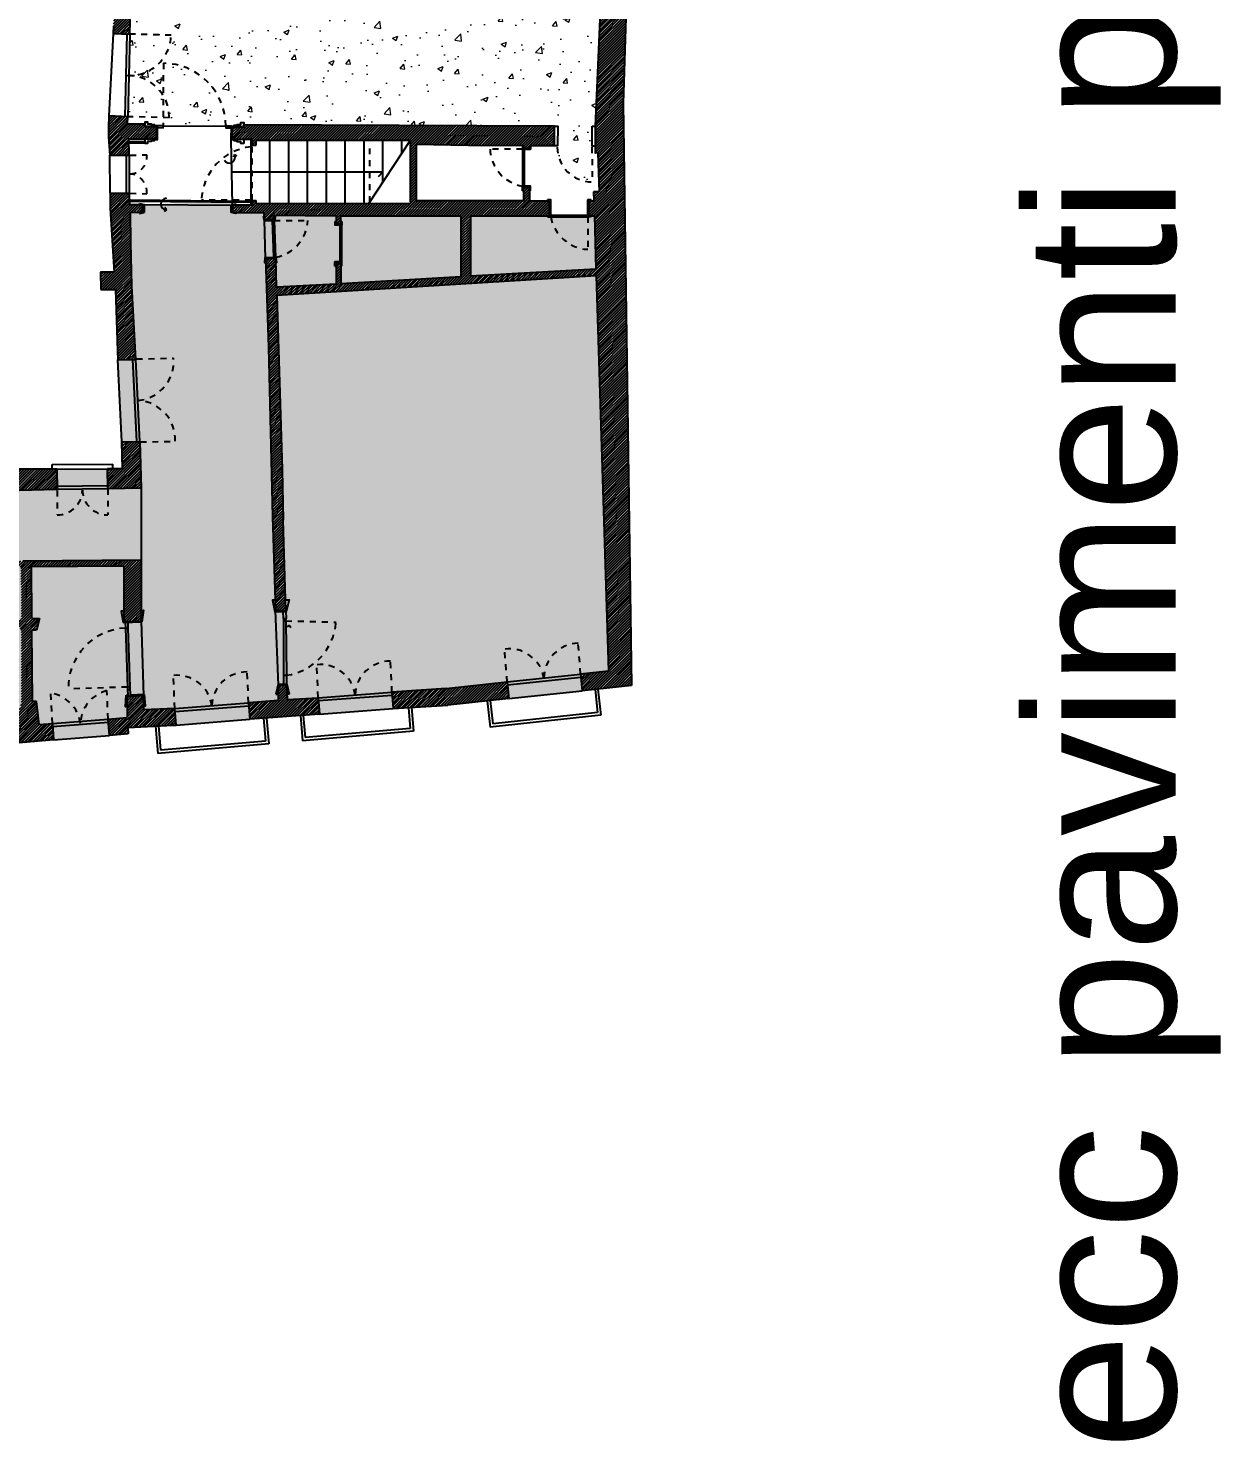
# Model space of a CAD drawing. Header units: millimetres. Extents: x -69 to 235, y 2 to 992.
# Drawn here: x 116.34 to 136.34, y 391.08 to 414.77 of the extents above; entities that cross this region are included whole.
import ezdxf

# ---------------------------------------------------------------- set-up
doc = ezdxf.new("R2010")
doc.units = ezdxf.units.MM
doc.header["$LTSCALE"] = 0.01
doc.linetypes.add('HIDDEN2', pattern=[4.7625, 3.175, -1.5875])
for name, color, linetype in [('ob_A_CONTROPARETI', 10, 'Continuous'), ('ob_A_linea_proiezione', 251, 'HIDDEN2'), ('ob_A_linea_v2', 251, 'Continuous'), ('ob_A_muro', 1, 'Continuous'), ('ob_A_muro_r', 252, 'Continuous'), ('ob_A_serramento_vetro', 253, 'Continuous'), ('ob_A_simboli', 252, 'Continuous'), ('ob_grafica rossa', 12, 'Continuous'), ('ob_retino chiaro', 254, 'Continuous'), ('ob_serramento_s', 3, 'Continuous')]:
    doc.layers.add(name, color=color, linetype=linetype)
doc.layers.add('ob_A_pav terrazzo', color=252, linetype='Continuous', lineweight=13)
doc.styles.add('Testo L', font='arial.ttf', dxfattribs={"height": 2.5})
pattern_1 = [(45, (0, -80), (-0.0224506403, 0.0224506403), [])]

msp = doc.modelspace()

# ---------------------------------------------------------------- hatches: boundary and pattern name
at = {"layer": 'ob_A_muro_r'}
h = msp.add_hatch(dxfattribs=at)
h.set_pattern_fill('ANSI31', color=256, scale=0.01)
h.set_pattern_definition(pattern_1)
h.paths.add_polyline_path([(124.9538, 427.6092), (123.8643, 427.6332), (123.0214, 427.6614), (123.0118, 427.3722), (123.8568, 427.348), (124.9442, 427.3245)])
h.paths.add_polyline_path([(126.7168, 427.5877), (126.3221, 427.5789), (125.9499, 427.5872), (125.9404, 427.302), (126.3403, 427.2931), (126.0825, 420.7185), (121.4338, 420.7469), (121.437, 420.9144), (121.337, 420.9163), (121.3338, 420.7483), (119.7223, 420.7574), (119.7207, 420.4824), (126.1703, 420.443), (125.8535, 413.1298), (125.8516, 412.6808), (125.8889, 412.6818), (125.915, 412.0318), (125.8197, 412.0296), (125.8245, 411.8768), (125.7786, 411.8769), (125.7403, 411.8769), (125.7403, 411.7574), (125.7403, 411.6277), (125.7786, 411.6277), (125.8357, 411.6277), (125.8587, 410.7354), (123.7543, 410.614), (123.7543, 411.6277), (125.081, 411.6277), (125.081, 411.8768), (125.0442, 411.8768), (124.7442, 411.8768), (124.7442, 412.0492), (124.7442, 412.1047), (124.6442, 412.1047), (124.6442, 412.0492), (124.6442, 411.8768), (122.8442, 411.8768), (122.8442, 412.8268), (123.7233, 412.8055), (124.6442, 412.801), (124.6442, 412.7637), (124.7442, 412.7637), (124.7442, 412.801), (125.1621, 412.7994), (125.1635, 413.1328), (119.9536, 413.1555), (119.9534, 413.1205), (119.7534, 413.1214), (119.7524, 412.9114), (119.9524, 412.9105), (120.0925, 412.9099), (120.0925, 412.8155), (120.1606, 412.8155), (120.1606, 412.893), (122.7442, 412.893), (122.7442, 411.8274), (120.1606, 411.8344), (120.1606, 411.884), (120.0925, 411.884), (120.0925, 411.8101), (119.7653, 411.8101), (119.7653, 411.6847), (120.2901, 411.6755), (120.3002, 411.5621), (120.4578, 411.5699), (120.4571, 411.6363), (121.4993, 411.6277), (121.4993, 411.5527), (121.4993, 411.4972), (121.5798, 411.4972), (121.5798, 411.6277), (123.5943, 411.6277), (123.5943, 410.6048), (121.5798, 410.4886), (121.5798, 410.7827), (121.5798, 410.8382), (121.4993, 410.8382), (121.4993, 410.4842), (120.5021, 410.43), (120.4881, 410.9132), (120.3175, 410.9077), (120.3671, 409.4234), (120.4341, 406.5777), (120.4848, 405.0079), (120.6567, 405.0075), (120.6143, 406.5212), (120.5953, 407.3761), (120.5075, 410.2996), (125.8631, 410.6272), (126.0702, 403.9897), (125.6025, 403.9405), (125.6307, 403.6617), (126.4555, 403.7487), (126.3186, 413.5111)])
h = msp.add_hatch(dxfattribs=at)
h.set_pattern_fill('ANSI31', color=256, scale=0.01)
h.set_pattern_definition(pattern_1)
h.paths.add_polyline_path([(118.1471, 418.9467), (117.8216, 418.9513), (117.7936, 417.1317), (117.769, 414.8153), (117.7628, 414.687), (118.0411, 414.6743)])
h.paths.add_polyline_path([(115.6863, 419.6066), (115.6165, 419.6078), (115.6152, 419.5203), (115.6854, 419.5203)])
h.paths.add_polyline_path([(114.5573, 419.621), (114.4916, 419.6218), (114.4911, 419.5344), (114.5578, 419.5344)])
h.paths.add_polyline_path([(113.4595, 419.727), (113.3608, 419.727), (113.3588, 419.5706), (113.3585, 419.5543), (113.4596, 419.555), (113.4604, 419.5715)])
h.paths.add_polyline_path([(112.3509, 419.6932), (112.2263, 419.6988), (112.149, 419.5551), (112.1772, 419.5169), (112.277, 419.4511), (112.3393, 419.5251), (112.3509, 419.5916)])
h = msp.add_hatch(dxfattribs=at)
h.set_pattern_fill('ANSI31', color=256, scale=0.01)
h.set_pattern_definition(pattern_1)
h.paths.add_polyline_path([(118.0067, 413.2903), (117.6906, 413.3054), (117.6809, 413.1175), (117.6847, 412.9477), (117.7061, 412.6446), (118.0304, 412.6446), (118.0234, 412.9189), (118.4924, 412.9169), (118.4924, 413.1269), (118.2934, 413.1277), (118.2936, 413.1627), (118.0036, 413.164)])
h = msp.add_hatch(dxfattribs=at)
h.set_pattern_fill('ANSI31', color=256, scale=0.01)
h.set_pattern_definition(pattern_1)
h.paths.add_polyline_path([(118.0559, 411.1788), (118.0525, 411.6872), (118.255, 411.6845), (118.255, 411.8101), (118.0358, 411.8101), (118.0312, 412.0052), (117.7092, 412.0052), (117.7104, 411.7483), (117.7776, 410.6817), (117.5504, 410.6817), (117.5532, 410.3914), (117.7998, 410.3914), (117.8351, 409.3639), (117.8411, 409.212), (118.1389, 409.2181), (118.0761, 410.4559)])
h.paths.add_polyline_path([(118.2085, 407.8427), (117.9064, 407.8383), (117.9189, 407.3832), (117.6675, 407.3826), (117.673, 407.0504), (118.2325, 407.0598)])
h.paths.add_polyline_path([(116.7409, 403.113), (116.5186, 403.0949), (116.474, 403.4847), (116.4091, 403.4847), (116.3988, 404.6811), (116.474, 404.6811), (116.5249, 404.8759), (116.3976, 404.877), (116.3904, 405.7447), (117.9394, 405.7561), (117.9393, 404.8263), (118.2318, 404.8379), (118.2318, 405.8579), (116.2455, 405.8425), (114.427, 405.7924), (114.4314, 405.6949), (116.2202, 405.7427), (116.2217, 404.8587), (116.1503, 404.8597), (116.223, 404.6565), (116.223, 403.4421), (116.1503, 403.2388), (116.1824, 403.2393), (116.1824, 403.0675), (114.5026, 402.9303), (114.5251, 402.6542), (116.7604, 402.8368)])
h.paths.add_polyline_path([(118.7967, 403.3649), (118.2774, 403.3413), (118.2702, 403.5789), (117.9918, 403.5678), (117.9972, 403.2157), (117.678, 403.1874), (117.6973, 402.9133), (118.0119, 402.939), (118.0061, 403.0487), (118.7737, 403.0835), (118.8164, 403.0868)])
h.paths.add_polyline_path([(121.2016, 403.5465), (120.678, 403.5171), (120.6713, 403.7547), (120.5318, 403.7547), (120.5362, 403.4979), (120.0329, 403.4598), (120.0524, 403.1835), (121.2213, 403.2679)])
h.paths.add_polyline_path([(124.3978, 403.5315), (124.3697, 403.8097), (123.3482, 403.7022), (122.4377, 403.6412), (122.4573, 403.3646), (123.3727, 403.4232)])
h.paths.add_polyline_path([(116.8179, 407.3804), (115.7902, 407.3778), (114.2798, 407.3139), (114.3045, 406.9746), (114.875, 406.9881), (116.3902, 407.0289), (116.8237, 407.0362)])
h.paths.add_polyline_path([(113.095, 407.2638), (112.9997, 407.2598), (111.4208, 407.2198), (111.4064, 407.6534), (110.9863, 407.6474), (111.0009, 407.2091), (110.7621, 407.2031), (110.2181, 407.1814), (110.2191, 406.9218), (110.6484, 406.8974), (112.3155, 406.9261), (113.1041, 406.9451)])
h.paths.add_polyline_path([(113.1971, 405.6619), (113.196, 405.7641), (110.6898, 405.6894), (110.2612, 405.6926), (110.259, 405.6011), (110.6413, 405.587), (110.6917, 404.4013), (110.7748, 402.4866), (112.1319, 402.6074), (112.1346, 402.4525), (112.4114, 402.4525), (112.4114, 402.4692), (113.4415, 402.5657), (113.5285, 402.5728), (113.5032, 402.8492), (110.8796, 402.6171), (110.7442, 405.5963)])
h.paths.add_polyline_path([(110.4849, 401.3234), (110.3775, 401.3234), (110.3775, 401.5866), (112.1453, 401.5874), (112.1443, 401.663), (112.4136, 401.663), (112.4145, 401.3242), (110.485, 401.3234, -0.0001115)])
h.paths.add_polyline_path([(108.9548, 401.5866), (108.2019, 401.5866), (108.2187, 402.8323), (107.8839, 402.8325), (107.8903, 402.4489), (107.8776, 401.7539), (107.7568, 401.748), (107.7792, 401.2886), (108.2083, 401.3096), (108.9575, 401.3096)])
h.paths.add_polyline_path([(108.1409, 406.9414), (108.9754, 406.9163), (108.9798, 407.2221), (108.105, 407.2372), (106.9715, 407.2162), (105.6401, 407.1912), (104.6036, 407.1666), (104.2714, 407.16), (104.2739, 406.8158), (104.4702, 406.8205), (105.4363, 406.8458), (107.7807, 406.9481), (107.8471, 404.7991), (107.8675, 404.1149), (108.2207, 404.1149), (108.1747, 405.6319), (108.9318, 405.6224), (109.1205, 405.6185), (109.1226, 405.7189), (108.173, 405.732)])
h.paths.add_polyline_path([(103.0177, 407.135), (102.9918, 407.1345), (101.3023, 407.1045), (100.6348, 407.0906), (100.646, 406.7318), (102.4033, 406.7701), (103.0202, 406.7852)])
h.paths.add_polyline_path([(102.7426, 401.6114), (100.7449, 401.6182), (100.7497, 401.157), (101.0136, 401.1569), (101.014, 400.9347), (101.864, 400.9362), (101.8636, 401.1565), (102.7474, 401.1562)])
h.paths.add_polyline_path([(101.7632, 401.386), (101.7638, 401.036), (101.1138, 401.0349), (101.1132, 401.3849)], flags=16)
h.paths.add_polyline_path([(106.4083, 401.683), (104.0926, 401.6228), (104.0974, 401.1631), (105.261, 401.1964), (105.261, 401.0498), (105.7172, 401.0582), (105.7161, 401.2094), (106.4305, 401.2299)])
h.paths.add_polyline_path([(105.2994, 401.3133), (105.6779, 401.3215), (105.676, 401.1039), (105.3007, 401.099)], flags=16)
h.paths.add_polyline_path([(99.395, 401.6049), (99.3136, 401.6042), (99.3002, 402.0875), (98.9535, 402.0878), (98.9699, 401.5557), (97.9196, 401.5372), (97.9311, 401.1115), (99.3997, 401.1501)])
h.paths.add_polyline_path([(99.2077, 406.7294), (99.3844, 406.7466), (99.3784, 407.0645), (98.7188, 407.0507), (98.7078, 407.7071), (98.5578, 407.7047), (98.5324, 407.0385), (97.4806, 406.9909), (94.8903, 406.9323), (91.8689, 406.8848), (91.4434, 406.8726), (91.4455, 406.5718), (92.0837, 406.5546), (94.5652, 406.6217), (96.4038, 406.6542), (96.4751, 403.3512), (96.5883, 403.3512), (96.5836, 403.6139), (97.9695, 403.6391), (97.9692, 403.7384), (97.8917, 403.737), (97.8867, 403.9682), (97.7876, 403.9679), (97.7917, 403.7352), (96.5819, 403.7139), (96.5638, 404.7387), (97.7754, 404.7601), (97.7808, 404.6008), (97.8794, 404.6029), (97.8736, 404.7619), (97.9497, 404.7632), (97.9494, 404.8632), (96.562, 404.8387), (96.53, 406.6565), (98.8449, 406.6974), (98.8783, 404.764), (98.8991, 403.5631), (99.265, 403.5632)])
at = {"layer": 'ob_A_pav terrazzo'}
h = msp.add_hatch(dxfattribs=at)
h.set_pattern_fill('AR-CONC', color=256, scale=0.005)
h.paths.add_polyline_path([(126.1703, 420.443), (119.9207, 420.4812), (119.9202, 420.4112), (119.8702, 420.4115), (119.8704, 420.4415), (119.8104, 420.4418), (119.7605, 420.4571), (119.7606, 420.4721), (119.7106, 420.4724, -0.3492275), (118.7577, 419.2895, -0.134887), (118.8471, 418.9294), (118.1471, 418.9467), (118.0411, 414.6743), (118.7331, 414.6571, -0.4142136), (118.0239, 413.9823, -0.2571223), (118.6007, 413.6458), (118.6031, 414.1864, -0.4116659), (119.6485, 413.141), (119.6485, 413.1319), (119.7435, 413.1314), (119.7935, 413.1312), (119.7935, 413.1462), (119.8435, 413.146), (119.8436, 413.161), (119.9036, 413.1607), (119.9037, 413.1907), (119.9537, 413.1905), (119.9536, 413.1555), (125.1635, 413.1328), (125.2185, 413.1326), (125.2171, 412.7991), (125.2086, 412.7992, 0.4184524), (125.7967, 412.1964), (125.792, 412.7966), (125.7971, 412.7966), (125.7985, 413.1301), (125.8535, 413.1298)])
h.paths.add_polyline_path([(119.7106, 420.4724), (118.4906, 420.4799), (118.4898, 420.3391), (118.8819, 420.3294, -0.2812787), (118.486, 419.716), (118.485, 419.5601, -0.1398454), (118.7577, 419.2895, 0.3492275)], flags=17)
h.paths.add_polyline_path([(118.7577, 419.2895, -0.0567735), (118.4832, 419.2599), (118.485, 419.5601, 0.1202516), (118.1645, 419.6468), (118.1471, 418.9467), (118.8471, 418.9294, 0.134887)], flags=17)
h.paths.add_polyline_path([(118.4898, 420.3391), (118.1819, 420.3468), (118.1645, 419.6468, 0.1190629), (118.486, 419.716)], flags=17)
h.paths.add_polyline_path([(118.6031, 414.1864), (118.6007, 413.6458, -0.1419709), (118.6987, 413.2731), (118.5991, 413.2756), (118.5985, 413.1364), (119.6485, 413.1319), (119.6485, 413.141, 0.4116659)], flags=17)
h.paths.add_polyline_path([(118.6007, 413.6458, 0.2571223), (118.0239, 413.9823), (118.0067, 413.2903), (118.5991, 413.2756)])
h.paths.add_polyline_path([(118.7331, 414.6571), (118.0411, 414.6743), (118.0239, 413.9823, 0.4142136)], flags=17)
at = {"layer": 'ob_retino chiaro'}
h = msp.add_hatch(color=254, dxfattribs=at)
h.dxf.hatch_style = 1
h.paths.add_polyline_path([(110.6318, 414.2181), (110.3588, 414.2184), (110.3588, 414.1783), (110.1891, 414.2187), (110.1891, 414.4104), (108.9338, 414.4104), (108.9338, 414.2202), (108.7641, 414.1783), (108.7641, 414.2204), (107.9058, 414.2215), (107.1368, 414.2263), (106.3943, 414.249), (106.3844, 414.2271), (106.205, 414.2277), (106.2047, 414.1111), (105.8721, 414.1111), (105.8721, 414.3058), (105.6965, 414.3022), (105.6919, 414.517), (105.6928, 414.7323), (103.9463, 414.6823), (103.9509, 414.4962), (103.9545, 414.2967), (103.7745, 414.2962), (103.7745, 414.2596), (103.7745, 414.1111), (103.4419, 414.1111), (103.4415, 414.2277), (103.2622, 414.2271), (103.2436, 414.2681), (100.5921, 414.3077), (100.5931, 414.7088), (99.3201, 414.72), (99.3165, 414.3088), (98.7182, 414.3102), (98.7182, 413.6118), (98.5172, 413.6108), (98.5199, 412.3467), (98.6845, 412.3493), (98.7067, 408.9884), (98.5449, 408.9887), (98.5578, 407.7047), (98.7078, 407.7071), (98.7188, 407.0507), (99.3784, 407.0645), (100.6348, 407.0906), (101.3023, 407.1045), (102.9918, 407.1345), (103.0177, 407.135), (104.2714, 407.16), (104.6036, 407.1666), (105.6401, 407.1912), (106.9715, 407.2162), (108.105, 407.2372), (108.9798, 407.2221), (110.2181, 407.1814), (110.7641, 407.2032)])
h.paths.add_polyline_path([(118.2325, 407.0598), (117.673, 407.0504), (117.6675, 407.3826), (116.8179, 407.3804), (116.8237, 407.0362), (116.3902, 407.0289), (114.875, 406.9881), (114.3045, 406.9746), (114.2798, 407.3139), (113.095, 407.2638), (113.1041, 406.9451), (112.3155, 406.9261), (110.6484, 406.8974), (110.2191, 406.9218), (110.2181, 407.1814), (108.9798, 407.2221), (108.9754, 406.9163), (108.1409, 406.9414), (108.173, 405.732), (109.1226, 405.7189), (110.2612, 405.6926), (110.6898, 405.6894), (113.196, 405.7641), (114.427, 405.7924), (116.2455, 405.8425), (118.2318, 405.8579)])
h.paths.add_polyline_path([(125.6025, 403.9405), (124.3697, 403.8097), (124.3978, 403.5315), (125.6307, 403.6617)])
h.paths.add_polyline_path([(122.4377, 403.6412), (121.2016, 403.5465), (121.2213, 403.2679), (122.4573, 403.3646)])
h.paths.add_polyline_path([(120.0329, 403.4598), (118.7967, 403.3649), (118.8164, 403.0868), (120.0524, 403.1835)])
h.paths.add_polyline_path([(114.5026, 402.9309), (113.5032, 402.8492), (113.5285, 402.5728), (114.5251, 402.6542)])
h.paths.add_polyline_path([(117.678, 403.1874), (116.7409, 403.113), (116.7604, 402.8368), (117.6973, 402.9133)])
h.paths.add_polyline_path([(110.3775, 401.5866), (108.9548, 401.5866), (108.9575, 401.3095), (110.3775, 401.3234)])
h.paths.add_polyline_path([(112.4114, 402.4525), (112.1346, 402.4525), (112.1443, 401.663), (112.4136, 401.663)])
h.paths.add_polyline_path([(108.2207, 404.1149), (107.8675, 404.1149), (107.8839, 402.8325), (108.2187, 402.8323)])
h.paths.add_polyline_path([(107.7567, 401.7489), (106.4083, 401.683), (106.4305, 401.2299), (107.7792, 401.2886)])
h.paths.add_polyline_path([(104.0926, 401.6228), (102.7426, 401.6114), (102.7474, 401.1562), (104.0974, 401.1631)])
h.paths.add_polyline_path([(97.9196, 401.5363), (96.7298, 401.5157), (96.7415, 401.0802), (97.9311, 401.1115)])
h.paths.add_polyline_path([(100.7449, 401.6189), (99.395, 401.6049), (99.3997, 401.1501), (100.7497, 401.157)])
h.paths.add_polyline_path([(90.6729, 401.3561), (89.5236, 401.3415), (89.5343, 400.8905), (90.6832, 400.9207)])
h.paths.add_polyline_path([(89.4879, 402.4684), (89.0431, 402.4707), (89.0645, 401.335), (89.5236, 401.3415)])
h.paths.add_polyline_path([(89.4032, 405.6193), (88.9478, 405.6032), (88.9853, 404.4688), (89.44, 404.4859)])
h.paths.add_polyline_path([(104.2714, 407.16), (103.0177, 407.135), (103.0202, 406.7852), (104.2739, 406.8158)])
h = msp.add_hatch(color=254, dxfattribs=at)
h.dxf.hatch_style = 1
h.paths.add_polyline_path([(120.3671, 409.4234), (120.3175, 410.9077), (120.3002, 411.5621), (120.2901, 411.6755), (119.7653, 411.6847), (119.7653, 411.8638), (118.255, 411.8189), (118.255, 411.6845), (118.0525, 411.6872), (118.0559, 411.1788), (118.0761, 410.4559), (118.1389, 409.2181), (117.8411, 409.212), (117.9064, 407.8383), (118.2085, 407.8427), (118.2325, 407.0598), (118.2318, 405.8579), (118.2318, 404.8379), (118.2702, 403.5789), (118.2774, 403.3413), (118.7967, 403.3649), (120.0329, 403.4598), (120.5362, 403.4979), (120.5318, 403.7547), (120.4848, 405.0079), (120.4341, 406.5777)])
h.paths.add_polyline_path([(125.8631, 410.6272), (120.5075, 410.2996), (120.5953, 407.3761), (120.6143, 406.5212), (120.6567, 405.0075), (120.4848, 405.0079), (120.5318, 403.7547), (120.6713, 403.7547), (120.678, 403.5171), (121.2016, 403.5465), (122.4377, 403.6412), (123.3482, 403.7022), (124.3697, 403.8097), (125.6025, 403.9405), (126.0702, 403.9897)])
h.paths.add_polyline_path([(123.5943, 411.6277), (121.5798, 411.6277), (121.5798, 411.4972), (121.4993, 411.4972), (121.4993, 411.5345), (121.4993, 411.6277), (120.4571, 411.6363), (120.4578, 411.5699), (120.3002, 411.5621), (120.3175, 410.9077), (120.4881, 410.9132), (120.5021, 410.43), (121.4993, 410.4842), (121.4993, 410.8382), (121.5798, 410.8382), (121.5798, 410.7827), (121.5798, 410.4886), (123.5943, 410.6048)])
h.paths.add_polyline_path([(125.8357, 411.6277), (123.7543, 411.6277), (123.7543, 410.614), (125.8587, 410.7354)])
h = msp.add_hatch(color=254, dxfattribs=at)
h.dxf.hatch_style = 1
h.paths.add_polyline_path([(110.6917, 404.4013), (110.6413, 405.587), (110.259, 405.6011), (110.2612, 405.6926), (109.1226, 405.7189), (109.1205, 405.6185), (108.9318, 405.6224), (108.1747, 405.6319), (108.2207, 404.1149), (108.2187, 402.8323), (108.2019, 401.5866), (108.9548, 401.5866), (110.3775, 401.5866), (112.1453, 401.5874), (112.1443, 401.663), (112.1346, 402.4525), (112.1319, 402.6074), (110.7748, 402.4866)])
h.paths.add_polyline_path([(116.1503, 404.8597), (116.2217, 404.8587), (116.2202, 405.7427), (114.4314, 405.6949), (114.427, 405.7924), (113.196, 405.7641), (113.1971, 405.6619), (110.7442, 405.5963), (110.8796, 402.6171), (113.5032, 402.8492), (114.5026, 402.9309), (116.1824, 403.0675), (116.1824, 403.2393), (116.1503, 403.2388), (116.223, 403.4421), (116.223, 404.6565)])
h.paths.add_polyline_path([(118.2318, 404.8379), (117.9393, 404.8263), (117.9394, 405.7561), (116.3904, 405.7447), (116.3976, 404.877), (116.5249, 404.8759), (116.474, 404.6811), (116.3988, 404.6811), (116.4091, 403.4847), (116.474, 403.4847), (116.5186, 403.0949), (116.7409, 403.113), (117.678, 403.1874), (117.9972, 403.2157), (117.9918, 403.5678), (118.2702, 403.5789)])

# ---------------------------------------------------------------- linework, layer by layer
at = {"layer": 'ob_A_CONTROPARETI'}
for points in [[(118.2921, 412.8678), (118.0249, 412.8678)], [(118.2921, 412.8478), (118.0255, 412.8478)], [(120.0924, 411.85), (118.0338, 411.8677)], [(120.0925, 411.87), (118.0339, 411.8877)]]:
    msp.add_lwpolyline(points, dxfattribs=at)
at = {"layer": 'ob_A_linea_proiezione'}
for points in [[(118.7331, 414.6571), (118.0411, 414.6743)], [(118.6031, 414.1864), (118.5985, 413.1364)], [(118.6987, 413.2731), (118.0067, 413.2903)], [(120.0925, 411.8907), (120.0925, 412.7855)], [(122.0638, 411.8598), (122.0638, 412.8368)], [(124.6247, 412.7442), (124.0823, 412.7442)], [(125.7922, 412.7791), (125.7967, 412.1964)], [(118.0454, 412.6449), (118.3269, 412.6523)], [(118.0461, 412.0052), (118.3275, 411.9977)], [(120.0738, 411.8907), (119.2419, 411.8907)], [(120.4649, 411.5511), (121.0267, 411.5511)], [(125.7208, 411.6083), (125.7208, 411.066)], [(118.1536, 409.228), (118.7743, 409.2402)], [(118.2186, 407.8353), (118.8023, 407.8466)], [(116.8238, 407.0213), (116.8239, 406.6105)], [(117.669, 407.0503), (117.6695, 406.6105)], [(120.6601, 404.8347), (121.5009, 404.8129)], [(125.6025, 403.9403), (125.5621, 404.4579)], [(122.4377, 403.6407), (122.4129, 404.1592)], [(124.3697, 403.8101), (124.3265, 404.3605)], [(118.7967, 403.3666), (118.7701, 403.918)], [(120.0328, 403.4596), (120.008, 403.9781)], [(121.2016, 403.5477), (121.175, 404.0991)], [(117.9998, 403.7239), (117.0103, 403.6933)], [(116.7409, 403.1132), (116.7164, 403.6198)], [(117.6779, 403.1878), (117.6551, 403.6652)]]:
    msp.add_lwpolyline(points, dxfattribs=at)
for centre, radius, start, end in [((118.0411, 414.6743), 0.6922, 264.4361, 358.57827), ((118.5985, 413.1364), 1.05, 359.75059, 89.75059), ((118.0067, 413.2903), 0.6922, 358.57827, 92.72044), ((120.1767, 411.8558), 0.9354, 96.31112, 177.8634), ((124.741, 412.7745), 0.6594, 182.62799, 259.82855), ((125.7997, 412.7876), 0.5912, 180.75683, 269.70504), ((118.042, 412.6193), 0.2868, 270.90435, 6.61202), ((118.0175, 412.0228), 0.3111, 355.37758, 84.64756), ((120.367, 411.5818), 0.6605, 281.03974, 357.3396), ((125.7511, 411.7247), 0.6594, 190.17145, 267.37201), ((118.1144, 409.1893), 0.6619, 276.00236, 4.41532), ((118.1409, 407.871), 0.6619, 357.88431, 86.29727), ((116.823, 407.0342), 0.4237, 270.11329, 359.12796), ((117.6703, 407.0342), 0.4237, 180.87204, 269.88671), ((118.0105, 403.7138), 1.0004, 92.47276, 181.17793), ((120.5279, 404.8874), 0.9759, 278.14185, 355.61839), ((125.5748, 403.8695), 0.5885, 91.23774, 179.65069), ((122.4079, 403.5708), 0.5885, 89.51592, 177.92887), ((124.4061, 403.7774), 0.5885, 9.35579, 97.76874), ((118.8321, 403.3328), 0.5885, 7.63397, 96.04693), ((120.003, 403.3897), 0.5885, 89.51592, 177.92887), ((121.237, 403.5139), 0.5885, 7.63397, 96.04693), ((116.6289, 403.0379), 0.5885, 7.63397, 81.45223), ((117.7999, 403.0948), 0.5885, 104.24689, 177.92887)]:
    msp.add_arc(centre, radius, start, end, dxfattribs=at)
at = {"layer": 'ob_A_linea_v2'}
for p, q in [((117.7628, 414.687), (117.6906, 413.3054)), ((119.7653, 411.8101), (119.7423, 412.9014)), ((120.0738, 411.8101), (120.0738, 412.91)), ((120.3898, 411.8338), (120.3898, 412.893)), ((120.7058, 411.833), (120.7058, 412.893)), ((121.0218, 411.8321), (121.0218, 412.893)), ((121.3378, 411.8312), (121.3378, 412.893)), ((121.6538, 411.8304), (121.6538, 412.893)), ((121.9698, 411.8295), (121.9698, 412.893)), ((122.7442, 412.893), (122.0432, 411.8293)), ((122.2858, 412.1975), (122.2858, 412.893)), ((122.6018, 412.677), (122.6018, 412.893)), ((117.7092, 412.0052), (117.7061, 412.6444)), ((118.28, 411.8196), (119.7403, 411.8081)), ((120.3175, 410.9077), (120.3002, 411.5621)), ((117.9064, 407.8383), (117.8411, 409.212)), ((116.7389, 407.4593), (117.7553, 407.4619)), ((116.7389, 407.3802), (116.7389, 407.4593)), ((116.8179, 407.3804), (117.6675, 407.3826)), ((117.7553, 407.3828), (117.7553, 407.4619)), ((118.2325, 407.0598), (118.2318, 405.8579)), ((120.5318, 403.7547), (120.4848, 405.0079)), ((118.2318, 404.8379), (118.2702, 403.5789)), ((125.8434, 403.6843), (125.8854, 403.2987)), ((125.8931, 403.6894), (125.9406, 403.2544)), ((124.0364, 403.4933), (124.0843, 403.054)), ((124.0862, 403.4982), (124.1286, 403.1091)), ((124.3978, 403.5315), (125.6307, 403.6617)), ((120.3336, 403.2038), (120.3717, 402.7718)), ((120.9016, 403.2447), (120.9387, 402.8246)), ((120.9499, 403.2482), (120.9841, 402.8788)), ((121.2213, 403.2679), (122.4573, 403.3646)), ((122.7142, 403.3755), (122.7445, 403.0319)), ((122.764, 403.3791), (122.7987, 402.9864)), ((125.9406, 403.2544), (124.0843, 403.054)), ((125.8854, 403.2987), (124.1286, 403.1091)), ((118.4712, 403.0698), (118.5117, 402.61)), ((118.5212, 403.0721), (118.5572, 402.6642)), ((118.8164, 403.0868), (120.0524, 403.1835)), ((120.2838, 403.2002), (120.3175, 402.8172)), ((122.7987, 402.9864), (120.9387, 402.8246)), ((122.7445, 403.0319), (120.9841, 402.8788)), ((116.7604, 402.8368), (117.6973, 402.9133)), ((120.3717, 402.7718), (118.5117, 402.61)), ((120.3175, 402.8172), (118.5572, 402.6642))]:
    msp.add_line(p, q, dxfattribs=at)
at = {"layer": 'ob_A_muro'}
for p, q in [((126.7168, 427.5877), (126.3186, 413.5111)), ((118.0411, 414.6743), (118.1471, 418.9467)), ((117.769, 414.8153), (117.7628, 414.687)), ((117.7628, 414.687), (118.0411, 414.6743)), ((126.3186, 413.5111), (126.4555, 403.7487)), ((120.0925, 412.8155), (120.1606, 412.8155)), ((122.7442, 412.893), (120.1606, 412.893)), ((120.1606, 412.8155), (120.1606, 412.893)), ((122.7442, 412.893), (122.7442, 411.858)), ((123.7233, 412.8055), (122.8442, 412.8268)), ((122.8442, 412.8268), (122.8442, 411.8768)), ((122.8442, 412.8268), (122.8442, 411.8868)), ((124.6442, 412.801), (123.7233, 412.8055)), ((124.6442, 412.801), (124.6442, 412.7637)), ((124.6442, 412.7637), (124.7442, 412.7637)), ((124.7442, 412.801), (124.7442, 412.7637)), ((125.1621, 412.7994), (124.7442, 412.801)), ((125.8889, 412.6818), (125.915, 412.0318)), ((117.7092, 412.0052), (117.7104, 411.7483)), ((117.7092, 412.0052), (118.0312, 412.0052)), ((118.0312, 412.0052), (118.0358, 411.8101)), ((124.6442, 412.0492), (124.6442, 412.1047)), ((124.6442, 412.1047), (124.7442, 412.1047)), ((124.7442, 412.1047), (124.6442, 412.1047)), ((124.6442, 412.0492), (124.6442, 411.8768)), ((124.7442, 412.0492), (124.7442, 412.1047)), ((124.7442, 412.0492), (124.7442, 411.8768)), ((125.915, 412.0318), (125.8197, 412.0296)), ((125.8197, 412.0296), (125.8245, 411.8768)), ((117.7104, 411.7483), (117.7776, 410.6817)), ((118.255, 411.8101), (118.0358, 411.8101)), ((118.255, 411.6845), (118.255, 411.8101)), ((119.7653, 411.8101), (120.0925, 411.8101)), ((119.7653, 411.8101), (119.7653, 411.6847)), ((120.0925, 411.884), (120.0925, 411.8101)), ((120.1606, 411.8344), (120.1606, 411.884)), ((122.7442, 411.8274), (120.1606, 411.8344)), ((122.8442, 411.8768), (122.8442, 411.8868)), ((122.8442, 411.8768), (122.8442, 411.8868)), ((124.6442, 411.8768), (122.8442, 411.8768)), ((124.7442, 411.8768), (125.0442, 411.8768)), ((125.081, 411.8768), (125.0442, 411.8768)), ((125.081, 411.6277), (125.081, 411.8768)), ((125.7786, 411.8769), (125.7403, 411.8769)), ((125.7403, 411.8769), (125.7403, 411.7574)), ((125.7403, 411.6277), (125.7403, 411.8759)), ((125.7786, 411.8769), (125.8245, 411.8768)), ((118.0559, 411.1788), (118.0525, 411.6872)), ((118.0525, 411.6872), (118.255, 411.6845)), ((119.7653, 411.6847), (120.2901, 411.6755)), ((120.2901, 411.6755), (120.3002, 411.5621)), ((120.3002, 411.5621), (120.4578, 411.5699)), ((120.4578, 411.5699), (120.4571, 411.6363)), ((120.4571, 411.6363), (121.4993, 411.6277)), ((121.4993, 411.6277), (121.4993, 411.5345)), ((121.4993, 411.6277), (121.4993, 411.5527)), ((121.4993, 411.5345), (121.4993, 411.4972)), ((121.4993, 411.4972), (121.5798, 411.4972)), ((121.5798, 411.4972), (121.5798, 411.6277)), ((121.5798, 411.6277), (123.5943, 411.6277)), ((123.5943, 411.6277), (123.5943, 410.6048)), ((123.7543, 411.6277), (125.0442, 411.6277)), ((123.7543, 411.6277), (123.7543, 410.614)), ((125.0442, 411.6277), (125.081, 411.6277)), ((125.7786, 411.6277), (125.7403, 411.6277)), ((125.7786, 411.6277), (125.8304, 411.6277)), ((125.7786, 411.6277), (125.8357, 411.6277)), ((125.8357, 411.6277), (125.8587, 410.7354)), ((118.0761, 410.4559), (118.0559, 411.1788)), ((120.4881, 410.9132), (120.3175, 410.9077)), ((120.3175, 410.9077), (120.3671, 409.4234)), ((120.5021, 410.43), (120.4881, 410.9132)), ((121.5798, 410.8382), (121.4993, 410.8382)), ((121.4993, 410.8382), (121.4993, 410.4842)), ((121.5798, 410.7827), (121.5798, 410.8382)), ((117.7776, 410.6817), (117.5504, 410.6817)), ((117.5504, 410.6817), (117.5532, 410.3914)), ((120.5075, 410.2996), (125.8631, 410.6272)), ((121.5798, 410.7827), (121.5798, 410.4886)), ((123.5943, 410.6048), (121.5798, 410.4886)), ((125.8587, 410.7354), (123.7543, 410.614)), ((125.8631, 410.6272), (126.0702, 403.9897)), ((117.5532, 410.3914), (117.7998, 410.3914)), ((117.7998, 410.3914), (117.8351, 409.3639)), ((118.1389, 409.2181), (118.0761, 410.4559)), ((121.4993, 410.4842), (120.5021, 410.43)), ((120.5075, 410.2996), (120.5953, 407.3761)), ((117.8351, 409.3639), (117.8411, 409.212)), ((120.3671, 409.4234), (120.4341, 406.5777)), ((117.8411, 409.212), (118.1389, 409.2181)), ((117.9064, 407.8383), (118.2085, 407.8427)), ((117.9189, 407.3832), (117.9064, 407.8383)), ((118.2085, 407.8427), (118.2325, 407.0598)), ((116.8179, 407.3804), (115.7902, 407.3778)), ((116.8179, 407.3804), (116.8237, 407.0362)), ((117.9189, 407.3832), (117.6675, 407.3826)), ((117.673, 407.0504), (117.6675, 407.3826)), ((120.5953, 407.3761), (120.6143, 406.5212)), ((116.3902, 407.0289), (114.875, 406.9881)), ((116.8237, 407.0362), (116.3902, 407.0289)), ((118.2325, 407.0598), (117.673, 407.0504)), ((120.4341, 406.5777), (120.4848, 405.0079)), ((120.6567, 405.0075), (120.6143, 406.5212)), ((116.2455, 405.8425), (118.2318, 405.8579)), ((118.2318, 405.8579), (118.2318, 404.8379)), ((116.3976, 404.877), (116.3904, 405.7447)), ((116.3911, 405.7448), (117.9394, 405.7561)), ((117.9394, 405.7561), (117.9393, 404.8263)), ((116.3976, 404.877), (116.5249, 404.8759)), ((116.5249, 404.8759), (116.474, 404.6811)), ((120.4848, 405.0079), (120.6567, 405.0075)), ((116.474, 404.6811), (116.3988, 404.6811)), ((116.4091, 403.4847), (116.3988, 404.6811)), ((117.9393, 404.8263), (118.2318, 404.8379)), ((126.0702, 403.9897), (125.6025, 403.9405)), ((125.6025, 403.9405), (125.6307, 403.6617)), ((120.5318, 403.7547), (120.6713, 403.7547)), ((120.5362, 403.4979), (120.5318, 403.7547)), ((120.6713, 403.7547), (120.678, 403.5171)), ((123.3482, 403.7022), (122.4377, 403.6412)), ((123.3482, 403.7022), (124.3697, 403.8097)), ((124.3697, 403.8097), (124.3978, 403.5315)), ((126.4555, 403.7487), (125.6307, 403.6617)), ((116.474, 403.4847), (116.4075, 403.4847)), ((116.5186, 403.0949), (116.474, 403.4847)), ((118.2702, 403.5789), (117.9918, 403.5678)), ((117.9918, 403.5678), (117.9972, 403.2157)), ((118.2774, 403.3413), (118.2702, 403.5789)), ((120.5362, 403.4979), (120.0329, 403.4598)), ((120.0329, 403.4598), (120.0524, 403.1835)), ((120.678, 403.5171), (121.2016, 403.5465)), ((121.2016, 403.5465), (121.2213, 403.2679)), ((122.4377, 403.6412), (122.4573, 403.3646)), ((124.3978, 403.5315), (123.3727, 403.4232)), ((117.678, 403.1874), (117.9972, 403.2157)), ((118.7967, 403.3649), (118.2774, 403.3413)), ((118.8164, 403.0868), (118.7967, 403.3649)), ((121.2213, 403.2679), (120.0524, 403.1835)), ((122.4573, 403.3646), (123.3727, 403.4232)), ((116.5186, 403.0949), (116.7409, 403.113)), ((116.7409, 403.113), (116.7604, 402.8368)), ((117.6973, 402.9133), (117.678, 403.1874)), ((118.0061, 403.0487), (118.7737, 403.0835)), ((118.0061, 403.0487), (118.0119, 402.939)), ((118.7737, 403.0835), (118.8164, 403.0868)), ((116.7604, 402.8368), (114.5251, 402.6542)), ((118.0119, 402.939), (117.6973, 402.9133))]:
    msp.add_line(p, q, dxfattribs=at)
for points in [[(125.8889, 412.6818), (125.8516, 412.6808), (125.8535, 413.1298), (126.1703, 420.443)], [(118.4924, 412.9169), (118.4924, 413.1269), (118.2934, 413.1277), (118.2936, 413.1627), (118.0036, 413.164), (118.0067, 413.2903), (117.6906, 413.3054), (117.6809, 413.1175), (117.6847, 412.9477), (117.7061, 412.6446), (118.0304, 412.6446), (118.0234, 412.9189), (118.4924, 412.9169)], [(119.9524, 412.9105), (119.7524, 412.9114), (119.7534, 413.1214), (119.9534, 413.1205), (119.9536, 413.1555)], [(125.1621, 412.7994), (125.1635, 413.1328), (119.9536, 413.1555)], [(120.0925, 412.8155), (120.0925, 412.9099), (119.9524, 412.9105)], [(120.0925, 411.884), (120.1606, 411.884)]]:
    msp.add_lwpolyline(points, dxfattribs=at)
at = {"layer": 'ob_A_serramento_vetro'}
for points in [[(117.9911, 414.6766), (117.9568, 413.2927)], [(118.0411, 414.6743), (118.0067, 413.2903)], [(117.9804, 412.6446), (117.9812, 412.0052)], [(118.0304, 412.6446), (118.0312, 412.0052)], [(118.1585, 407.8419), (118.0889, 409.2171)], [(118.2085, 407.8427), (118.1389, 409.2181)], [(117.6722, 407.1004), (116.8229, 407.0862)], [(117.673, 407.0504), (116.8237, 407.0362)], [(124.3697, 403.8097), (125.6025, 403.9405)], [(124.3747, 403.76), (125.6076, 403.8907)], [(118.7967, 403.3649), (120.0329, 403.4598)], [(121.2016, 403.5465), (122.4377, 403.6412)], [(121.2051, 403.4966), (122.4413, 403.5913)], [(118.8003, 403.315), (120.0364, 403.4099)], [(116.7409, 403.113), (117.678, 403.1874)], [(116.7444, 403.0631), (117.6815, 403.1376)]]:
    msp.add_lwpolyline(points, dxfattribs=at)
at = {"layer": 'ob_A_simboli'}
for p, q in [((119.7974, 412.6539), (119.7771, 412.6133)), ((119.7974, 412.6539), (119.8382, 412.6335)), ((118.6541, 411.7286), (118.6281, 411.7658)), ((118.6541, 411.7286), (118.6167, 411.7025)), ((120.7175, 404.7584), (120.6803, 404.7324)), ((120.7175, 404.7584), (120.7436, 404.721))]:
    msp.add_line(p, q, dxfattribs=at)
for points in [[(119.7578, 412.363), (122.2858, 412.363)], [(122.2858, 412.363), (122.204, 412.2811)]]:
    msp.add_lwpolyline(points, dxfattribs=at)
for centre, start, end in [((119.7115, 412.6094), 209.87846, 27.39488), ((118.6561, 411.8253), 91.32456, 268.84098)]:
    msp.add_arc(centre, 0.0968, start, end, dxfattribs=at)
at = {"layer": 'ob_serramento_s'}
for p, q in [((120.0738, 412.8155), (120.0738, 412.91)), ((120.0925, 412.8155), (120.0738, 412.8155)), ((118.2006, 411.8346), (118.28, 411.8196)), ((118.2006, 411.8101), (118.2006, 411.8346)), ((119.7403, 411.6837), (119.7403, 411.8081)), ((118.2006, 411.6852), (118.2006, 411.6691)), ((118.2006, 411.6691), (118.28, 411.6841)), ((120.2948, 411.6223), (120.2751, 411.6215)), ((120.2751, 411.6215), (120.2932, 411.5427)), ((120.2932, 411.5427), (120.4649, 411.5511)), ((120.4815, 411.6361), (120.4649, 411.5511)), ((120.3114, 410.9283), (120.4934, 410.9336)), ((120.6572, 404.9896), (120.6603, 404.8765)), ((117.9303, 404.8068), (118.2433, 404.8184)), ((118.0044, 404.8094), (118.0077, 404.7141)), ((118.0014, 403.6844), (118.0047, 403.5878)), ((118.0413, 403.7263), (118.046, 403.5895)), ((120.5278, 403.7742), (120.49, 403.6045)), ((120.6726, 403.7742), (120.7112, 403.6045))]:
    msp.add_line(p, q, dxfattribs=at)
for points in [[(118.2921, 412.8478), (118.3421, 412.8475), (118.3422, 412.8775), (118.4022, 412.8773), (118.4023, 412.8923), (118.4523, 412.8921), (118.4524, 412.9071), (118.5024, 412.9068), (118.5035, 413.1368), (118.5035, 413.1368), (118.4535, 413.1371), (118.4536, 413.1521), (118.4036, 413.1523), (118.4036, 413.1673), (118.3436, 413.1675), (118.3438, 413.1975), (118.2938, 413.1977), (118.2934, 413.1277), (118.4934, 413.1269), (118.4924, 412.9169), (118.2924, 412.9178)], [(119.9521, 412.8405), (119.9021, 412.8407), (119.9022, 412.8707), (119.8422, 412.871), (119.8423, 412.886), (119.7923, 412.8862), (119.7923, 412.9012), (119.7423, 412.9014), (119.7435, 413.1314), (119.7435, 413.1314), (119.7935, 413.1312), (119.7935, 413.1462), (119.8435, 413.146), (119.8436, 413.161), (119.9036, 413.1607), (119.9037, 413.1907), (119.9537, 413.1905), (119.9534, 413.1205), (119.7534, 413.1214), (119.7524, 412.9114), (119.9524, 412.9105)], [(118.5035, 413.1368), (118.5035, 413.1068), (118.5983, 413.1064), (118.5985, 413.1364)], [(119.6485, 413.1319), (119.6485, 413.1019), (119.7433, 413.1014), (119.7435, 413.1314)]]:
    msp.add_lwpolyline(points, close=True, dxfattribs=at)
for points in [[(118.5985, 413.1364), (119.6485, 413.1319)], [(125.1635, 413.1328), (125.2185, 413.1326), (125.2171, 412.7991), (125.1621, 412.7994), (125.1635, 413.1328)], [(125.7985, 413.1301), (125.8535, 413.1298), (125.8521, 412.7964), (125.7971, 412.7966), (125.7985, 413.1301)], [(124.6247, 412.801), (124.6247, 412.7442), (124.7636, 412.7442)], [(124.6247, 412.7442), (124.6247, 412.1242)], [(124.6547, 412.7442), (124.6547, 412.1242)], [(124.7636, 412.801), (124.7636, 412.7442), (124.7636, 412.7442)], [(124.7636, 412.0492), (124.7636, 412.1242), (124.6247, 412.1242)], [(124.6247, 412.0492), (124.6247, 412.1242), (124.7636, 412.1242)], [(124.6247, 412.0492), (124.6442, 412.0492)], [(124.7636, 412.0492), (124.7442, 412.0492)], [(118.28, 411.8196), (118.28, 411.6841)], [(119.8204, 411.8101), (119.8204, 411.8101), (119.8204, 411.8224), (119.7403, 411.8081)], [(125.0442, 411.8768), (125.0442, 411.8768), (125.0442, 411.8963)], [(125.0442, 411.6082), (125.1005, 411.6082), (125.1005, 411.8963), (125.0442, 411.8963)], [(125.7786, 411.8964), (125.7208, 411.8964), (125.7208, 411.7574)], [(125.7786, 411.6082), (125.7208, 411.6082), (125.7208, 411.8964)], [(125.7786, 411.8964), (125.7786, 411.8769)], [(119.8204, 411.6837), (119.8204, 411.6837), (119.8204, 411.6695), (119.7403, 411.6837)], [(120.4574, 410.9325), (120.4349, 411.5502)], [(120.4874, 410.9334), (120.4649, 411.5511)], [(121.4798, 411.5345), (121.4993, 411.5345)], [(121.4798, 411.5345), (121.4798, 411.4777), (121.5993, 411.4777)], [(121.5993, 411.5345), (121.5798, 411.5345)], [(121.5993, 411.5345), (121.5993, 411.4777), (121.5993, 411.4777)], [(125.0442, 411.6082), (125.0442, 411.6082), (125.0442, 411.6277)], [(125.1008, 411.6383), (125.7208, 411.6382)], [(125.1008, 411.6083), (125.7208, 411.6082)], [(125.7786, 411.6082), (125.7786, 411.6277)], [(121.5693, 410.8568), (121.5693, 411.4768)], [(121.5993, 410.8577), (121.5993, 411.4777)], [(120.3197, 410.8417), (120.3197, 410.8417), (120.3054, 410.8412), (120.3114, 410.9283)], [(120.3054, 410.8412), (120.3197, 410.8416)], [(120.4896, 410.8472), (120.4896, 410.8472), (120.5039, 410.8476), (120.4934, 410.9336)], [(120.4896, 410.8471), (120.5039, 410.8476)], [(121.5993, 410.7827), (121.5993, 410.8577), (121.4798, 410.8577)], [(121.4798, 410.7827), (121.4798, 410.8577), (121.5993, 410.8577)], [(121.4798, 410.7827), (121.4993, 410.7827)], [(121.5993, 410.7827), (121.5798, 410.7827)], [(120.4792, 405.1837), (120.436, 405.1835), (120.4734, 404.9884)], [(120.6517, 405.1848), (120.7125, 405.1847), (120.6641, 404.9896)], [(117.9393, 404.9976), (117.8945, 404.9962), (117.9303, 404.8068)], [(118.2318, 405.0103), (118.2717, 405.0124), (118.2433, 404.8184)], [(120.4734, 404.9884), (120.6641, 404.9896)], [(120.6206, 404.8765), (120.6148, 404.9881)], [(120.6206, 404.8347), (120.6601, 404.8347), (120.6603, 404.8765)], [(120.6206, 404.8765), (120.6206, 404.8347)], [(120.6206, 404.8765), (120.6603, 404.8765)], [(117.9643, 404.8078), (117.9674, 404.7133)], [(117.9674, 404.7133), (118.0077, 404.7141)], [(117.9674, 404.7133), (117.9998, 403.7239)], [(118.0077, 404.7141), (118.0415, 403.7264)], [(120.6206, 404.8347), (120.6206, 403.9261)], [(120.6601, 404.8347), (120.6661, 403.9214)], [(120.6206, 403.9261), (120.6206, 403.7742)], [(120.6206, 403.9261), (120.6661, 403.9261)], [(120.6661, 403.9261), (120.6661, 403.7742)], [(118.0415, 403.7264), (117.9998, 403.7239), (118.0014, 403.6845)], [(118.0014, 403.6844), (118.0427, 403.6862)], [(120.5278, 403.7742), (120.6726, 403.7742)], [(117.9945, 403.3958), (117.9661, 403.3937), (117.9775, 403.5877)], [(117.9775, 403.5877), (118.0047, 403.5878)], [(118.285, 403.5976), (118.046, 403.5895)], [(118.2754, 403.4071), (118.3038, 403.4072), (118.285, 403.5976)], [(120.49, 403.6045), (120.5344, 403.6052)], [(120.7112, 403.6045), (120.6755, 403.6045)]]:
    msp.add_lwpolyline(points, dxfattribs=at)

# ---------------------------------------------------------------- texts
at = {"layer": 'ob_grafica rossa', "insert": (133.0856, 390.9355), "char_height": 2.5, "attachment_point": 1, "rotation": 90, "style": 'Testo L'}
msp.add_mtext_dynamic_manual_height_columns('ecc pavimenti piano primo ', width=62.752842, gutter_width=12.5, heights=[0], dxfattribs=at)

doc.saveas('drawing.dxf')
